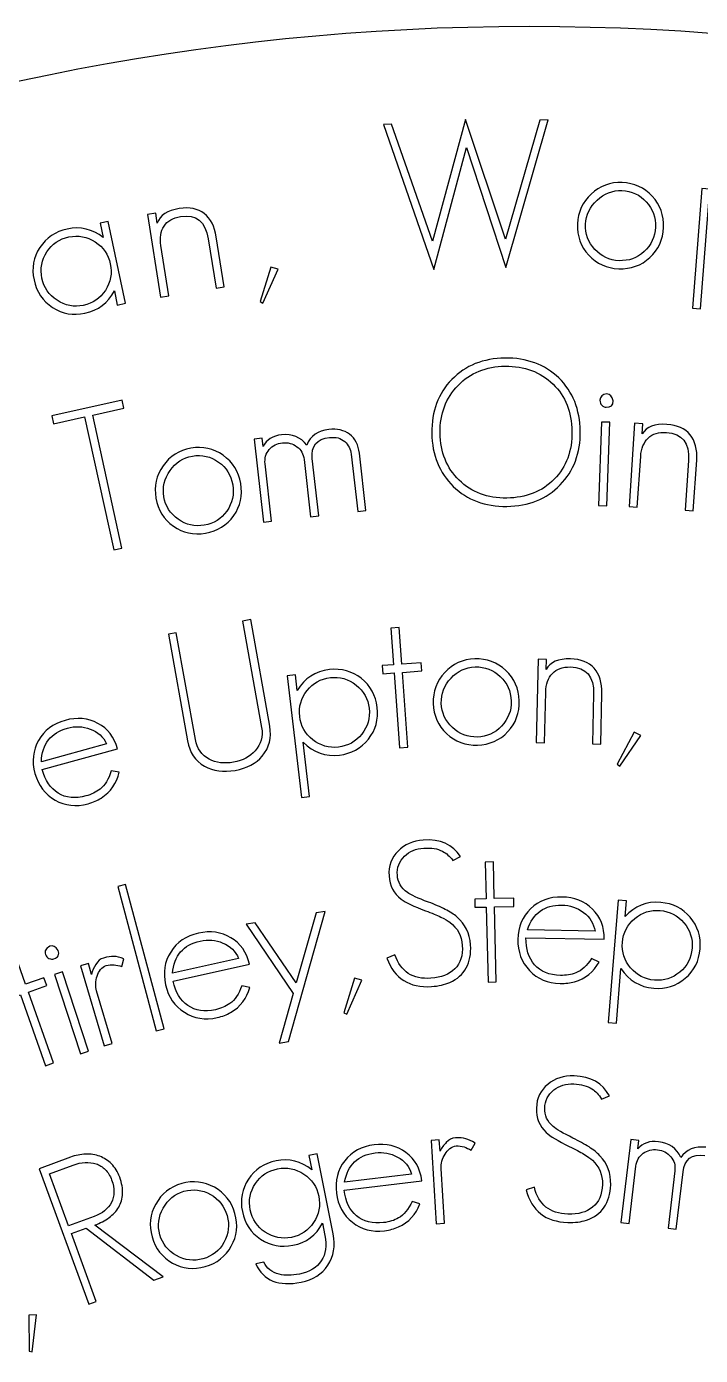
# Model space of a CAD drawing. Extents: x 17 to 567, y 64 to 412.
# Drawn here: x 144.9 to 190.6, y 321.9 to 412 of the extents above; entities that cross this region are included whole.
import ezdxf

# ---------------------------------------------------------------- set-up
doc = ezdxf.new("R2010")
doc.units = 0
doc.layers.add('Names', color=7, linetype='CONTINUOUS')

msp = doc.modelspace()

# ---------------------------------------------------------------- linework, layer by layer
at = {"layer": 'Names', "color": 7}
for points in [[(178.98388, 411.993218), (178.985759, 411.9945)], [(180.25782, 405.674616), (179.68262, 405.658585), (177.347567, 397.593422), (174.654196, 405.695585), (172.406002, 397.45478), (169.622399, 405.376326), (169.07479, 405.360296), (172.487344, 395.53841), (174.707211, 403.806028), (177.373765, 395.675496), (180.25782, 405.674616)], [(190.586944, 392.877802), (191.216224, 400.973166), (190.656715, 401.01671), (190.027422, 392.921357), (190.586944, 392.877802)], [(153.752798, 398.665892), (153.645991, 399.341981), (153.091653, 399.25439), (153.974554, 393.668589), (154.528893, 393.756281), (153.992295, 397.151163)], [(151.590801, 393.243776), (150.426603, 398.777785), (149.877012, 398.662076), (150.079899, 397.697404)], [(187.518559, 398.4027), (187.518559, 398.4027)], [(188.065969, 398.379868), (188.065969, 398.379868)], [(157.206154, 397.603768), (157.734226, 394.262918), (158.289021, 394.350536)], [(158.289021, 394.350536), (157.75244, 397.745421)], [(150.567686, 395.910949), (150.567686, 395.910949)], [(161.95143, 395.556277), (161.45068, 395.702107), (160.716228, 393.363569), (160.907925, 393.262917), (161.95143, 395.556277)], [(150.840976, 394.07964), (151.04112, 393.128068), (151.590801, 393.243776)], [(151.485484, 386.12664), (151.364529, 386.674679), (146.59091, 385.621866), (146.71187, 385.073827), (148.82445, 385.539762), (150.809206, 376.540564), (151.357254, 376.661516), (149.372489, 385.660717), (151.485484, 386.12664)], [(184.657159, 386.635859), (184.657128, 386.63591)], [(181.863667, 384.563863), (181.863667, 384.563863)], [(182.425241, 384.570862), (182.425241, 384.570862)], [(184.215628, 379.527153), (184.424904, 385.178421), (183.863671, 385.198939), (183.654395, 379.547668), (184.215628, 379.527153)], [(186.62569, 384.398128), (186.672037, 385.081043), (186.112105, 385.118881), (185.729886, 379.4767), (186.289815, 379.438862), (186.522123, 382.868054)], [(160.928056, 383.545275), (160.865289, 384.102974), (160.307593, 384.040211), (160.939867, 378.420523), (161.497569, 378.483286), (161.061231, 382.361378)], [(163.701027, 382.65838), (164.137351, 378.780291), (164.695451, 378.843055), (164.259125, 382.721155)], [(166.898941, 383.018177), (167.335268, 379.140079), (167.892995, 379.202831)], [(167.892995, 379.202831), (167.45664, 383.080923)], [(189.756234, 382.594104), (189.52762, 379.219516), (190.087885, 379.181541)], [(190.087885, 379.181541), (190.320202, 382.610733)], [(158.865641, 380.940894), (158.865641, 380.940894)], [(159.405602, 381.03359), (159.405602, 381.03359)], [(161.375753, 364.590065), (160.081372, 371.814209), (159.528945, 371.715208), (160.823329, 364.491064)], [(171.682102, 368.332286), (171.641262, 368.892006), (170.330083, 368.796607), (170.150251, 371.268504), (169.590528, 371.22766), (169.770363, 368.755766), (169.00558, 368.700112), (169.046423, 368.140378), (169.811203, 368.196035), (170.181002, 363.115558), (170.74073, 363.156401), (170.370926, 368.236895), (171.682102, 368.332286)], [(156.334914, 363.686872), (155.040536, 370.911016), (154.501305, 370.814518), (155.795664, 363.590372)], [(180.117324, 368.432486), (180.133354, 369.116793), (179.572279, 369.130538), (179.445158, 363.476825), (180.006233, 363.463137), (180.083612, 366.899317)], [(163.241606, 367.010815), (163.118371, 368.07177), (162.560491, 368.007003), (163.51946, 359.750902), (164.07734, 359.815771), (163.649203, 363.501742)], [(183.326783, 366.771628), (183.250803, 363.390186), (183.811367, 363.377505)], [(183.811367, 363.377505), (183.888747, 366.813674)], [(168.110577, 365.798038), (168.110577, 365.798038)], [(168.654755, 365.861391), (168.654755, 365.861301)], [(177.738577, 366.29377), (177.738577, 366.29377)], [(178.286156, 366.3098), (178.286156, 366.3098)], [(161.375753, 364.590175), (161.375753, 364.590065)], [(186.535447, 363.955536), (186.068679, 364.188152), (184.929557, 362.017767), (185.100262, 361.884482), (186.535447, 363.955536)], [(150.31567, 363.395836), (145.891905, 362.181284)], [(145.954298, 361.644695), (151.064316, 363.047568)], [(150.31567, 363.395915), (150.31567, 363.395836)], [(151.170152, 361.472031), (150.620151, 361.562424)], [(173.78494, 355.485488), (174.301827, 355.754234)], [(177.925578, 352.379729), (177.911862, 352.940772), (176.597581, 352.909539), (176.538721, 355.387289), (175.977669, 355.373573), (176.036529, 352.895843), (175.269957, 352.877611), (175.283645, 352.316536), (176.050259, 352.334768), (176.171211, 347.242268), (176.732255, 347.256013), (176.6113, 352.348509), (177.925578, 352.379729)], [(154.210329, 344.078393), (151.595348, 353.867858), (151.066068, 353.726363), (153.681046, 343.936899), (154.210329, 344.078393)], [(185.47043, 351.690556), (185.558721, 352.75498), (184.999018, 352.80153), (184.311998, 344.518361), (184.871699, 344.472017), (185.178423, 348.170071)], [(165.121407, 352.039501), (164.513054, 351.940399), (163.17654, 347.2002), (160.377482, 351.266952), (159.783137, 351.170155), (162.95981, 346.484919), (162.024365, 343.11404), (162.645917, 343.215375), (165.121407, 352.039501)], [(183.425222, 350.693155), (178.838688, 350.785551)], [(183.425222, 350.693036), (183.425222, 350.693155)], [(146.252971, 347.009384), (146.065833, 347.538486), (144.826426, 347.100147), (144.000051, 349.436752), (143.470952, 349.249613), (144.297327, 346.913008), (143.574409, 346.657315), (143.76155, 346.128247), (144.484465, 346.383915), (146.182952, 341.581475), (146.712051, 341.768616), (145.01357, 346.571048), (146.252971, 347.009384)], [(147.032878, 349.393956), (147.032878, 349.39305)], [(174.986436, 349.775882), (174.986436, 349.775949)], [(178.746037, 350.25356), (184.044074, 350.14651)], [(190.0049, 349.541871), (190.0049, 349.541871)], [(190.550856, 349.496905), (190.550868, 349.496724)], [(149.296769, 347.765017), (149.078137, 348.499989), (148.540227, 348.340003), (150.152622, 342.91962), (150.690563, 343.079606), (149.628598, 346.649556)], [(151.337213, 348.300463), (151.493454, 348.832655)], [(159.261895, 348.843137), (154.785184, 347.841195)], [(159.261895, 348.843208), (159.261895, 348.843137)], [(169.858532, 349.095105), (169.311755, 348.865359)], [(183.697852, 348.605836), (183.196159, 348.848773)], [(149.081129, 342.571476), (147.319972, 347.945371), (146.786287, 347.770563), (148.547444, 342.396668), (149.081129, 342.571476)], [(154.821901, 347.302235), (159.99307, 348.459527)], [(160.023562, 346.880654), (159.478495, 346.997274)], [(167.628265, 347.367603), (167.127075, 347.51183), (166.399453, 345.171169), (166.591375, 345.070978), (167.628265, 347.367603)], [(183.856342, 339.316602), (184.397266, 339.532953)], [(172.916184, 335.785468), (172.868034, 336.55077), (172.307944, 336.515634), (172.663025, 330.871663), (173.223137, 330.906797), (172.98926, 334.624)], [(175.024847, 335.849513), (175.296424, 336.333098)], [(186.338317, 335.948113), (186.404484, 336.505423), (185.847155, 336.57159), (185.181466, 330.955757), (185.738773, 330.889788), (186.198171, 334.765215)], [(147.861807, 335.380406), (145.740049, 334.603691), (149.10087, 325.422839), (149.615316, 325.61112), (147.934909, 330.201549), (148.924961, 330.563976), (153.524517, 327.042151), (154.141458, 327.267903)], [(165.673238, 330.182649), (164.583708, 335.606153), (164.033065, 335.495471), (164.227273, 334.529015)], [(149.478184, 331.364376), (147.742162, 330.728884), (146.44773, 334.264906), (148.042108, 334.848541)], [(170.99214, 334.241281), (166.438701, 333.683523)], [(170.99214, 334.241281), (170.99214, 334.241281)], [(188.836133, 334.452516), (188.376735, 330.577069), (188.934477, 330.510902), (189.393875, 334.386352)], [(150.658108, 333.837387), (150.657859, 333.837517)], [(166.422335, 333.143603), (171.682122, 333.787767)], [(179.317447, 333.345688), (178.750629, 333.171109)], [(184.487526, 333.5161), (184.487526, 333.51619)], [(164.698683, 332.738157), (164.698683, 332.738157)], [(171.557515, 332.213529), (171.026526, 332.383096)], [(158.482278, 331.421342), (158.482298, 331.421523)], [(159.009458, 331.570544), (159.009458, 331.570544)], [(154.141458, 327.267903), (149.516775, 330.780528)], [(164.955406, 330.904452), (165.119942, 330.085469)], [(165.673309, 330.182705), (165.673238, 330.182649)], [(160.975302, 328.261071), (160.425071, 328.150607)], [(145.565582, 324.696167), (145.044259, 324.68015), (145.06249, 322.229068), (145.275879, 322.19213), (145.565582, 324.696167)]]:
    msp.add_lwpolyline(points, dxfattribs=at)
for points in [[(178.985759, 411.9945), (89.665474, 411.9945), (17.236902, 339.565906), (17.236902, 250.24564)], [(292.236596, 365.707947), (263.056395, 394.333259), (223.082028, 411.993218), (178.98388, 411.993218)], [(185.270625, 401.426519), (184.44976, 401.459852), (183.749425, 401.20058), (183.169611, 400.648325)], [(183.564344, 400.23553), (184.048778, 400.690932), (184.610101, 400.905664), (185.248372, 400.879719)], [(185.248372, 400.879719), (185.914473, 400.852598), (186.466045, 400.597251), (186.903083, 400.113596)], [(187.302309, 400.494088), (186.759816, 401.082688), (186.082607, 401.393496), (185.270625, 401.426519)], [(183.169611, 400.648325), (182.58129, 400.105962), (182.270623, 399.428801), (182.23762, 398.61685)], [(182.784998, 398.595175), (182.811019, 399.233698), (183.070748, 399.780503), (183.564344, 400.23553)], [(186.903083, 400.113596), (187.340488, 399.638811), (187.545627, 399.068519), (187.518559, 398.4027)], [(188.065969, 398.379868), (188.099302, 399.200737), (187.844822, 399.905477), (187.302309, 400.494088)], [(155.244972, 399.664109), (154.424417, 399.53449), (153.927037, 399.201648), (153.752798, 398.665892)], [(154.212747, 398.475127), (154.434808, 398.824413), (154.807344, 399.040395), (155.33044, 399.123078)], [(156.93497, 399.32117), (156.502568, 399.659526), (155.93923, 399.773843), (155.244972, 399.664109)], [(155.33044, 399.123078), (156.394257, 399.291271), (157.019475, 398.784764), (157.206154, 397.603768)], [(157.75244, 397.745421), (157.63993, 398.457547), (157.367368, 398.982794), (156.93497, 399.32117)], [(147.64893, 398.277484), (146.844986, 398.108382), (146.224425, 397.688576), (145.787288, 397.018137)], [(150.079899, 397.697404), (149.343618, 398.270157), (148.53329, 398.463536), (147.64893, 398.277484)], [(153.992295, 397.151163), (153.908308, 397.68307), (153.980893, 398.124378), (154.212747, 398.475127)], [(182.23762, 398.61685), (182.204284, 397.795973), (182.458764, 397.091236), (183.001048, 396.502642)], [(183.414834, 396.897713), (182.968623, 397.381908), (182.758664, 397.947724), (182.784998, 398.595175)], [(187.518559, 398.4027), (187.491833, 397.746068), (187.236492, 397.194625), (186.752459, 396.748421)], [(187.147302, 396.347846), (187.726351, 396.881669), (188.032576, 397.558991), (188.065969, 398.379868)], [(146.26822, 396.727801), (146.620809, 397.268285), (147.118665, 397.60619), (147.761785, 397.741479)], [(147.761785, 397.741479), (148.396153, 397.874984), (148.989037, 397.761996), (149.540409, 397.402092)], [(149.540409, 397.402092), (150.091781, 397.042375), (150.434201, 396.545319), (150.567686, 395.910949)], [(145.787288, 397.018137), (145.356969, 396.358525), (145.226357, 395.626751), (145.39549, 394.822787)], [(145.931664, 394.935665), (145.796325, 395.57905), (145.908324, 396.17641), (146.26822, 396.727801)], [(183.001048, 396.502642), (183.534874, 395.923863), (184.212227, 395.617779), (185.033102, 395.584415)], [(185.055327, 396.13196), (184.407875, 396.158178), (183.861047, 396.413527), (183.414834, 396.897713)], [(185.033102, 395.584415), (185.854241, 395.551081), (186.558981, 395.80555), (187.147302, 396.347846)], [(186.752459, 396.748421), (186.277953, 396.310725), (185.712247, 396.105233), (185.055327, 396.13196)], [(150.567686, 395.910949), (150.703015, 395.267852), (150.590716, 394.670613), (150.231046, 394.119241)], [(145.39549, 394.822787), (145.5646, 394.018849), (145.984307, 393.398113), (146.654545, 392.960646)], [(146.958894, 393.444741), (146.407471, 393.804569), (146.065082, 394.301557), (145.931664, 394.935665)], [(150.231046, 394.119241), (149.878494, 393.57845), (149.380527, 393.240412), (148.737159, 393.105067)], [(148.849786, 392.569277), (149.743137, 392.75733), (150.406882, 393.260665), (150.840976, 394.07964)], [(146.654545, 392.960646), (147.314087, 392.530598), (148.045822, 392.400147), (148.849786, 392.569277)], [(148.737159, 393.105067), (148.103031, 392.971776), (147.510288, 393.08455), (146.958894, 393.444741)], [(177.32274, 389.531976), (175.844121, 389.513744), (174.640714, 389.0278), (173.712485, 388.075749)], [(180.969006, 388.181551), (180.007855, 389.100447), (178.792432, 389.550605), (177.32274, 389.531976)], [(177.329699, 388.984298), (178.644231, 389.000215), (179.726757, 388.59482), (180.577273, 387.765883)], [(174.141844, 387.684089), (174.970923, 388.534456), (176.033537, 388.967861), (177.329699, 388.984298)], [(182.425241, 384.570862), (182.40701, 386.049751), (181.921065, 387.253299), (180.969006, 388.181551)], [(173.712485, 388.075749), (172.793039, 387.132968), (172.342697, 385.922131), (172.361456, 384.443264)], [(172.923062, 384.450505), (172.907031, 385.75584), (173.31276, 386.833711), (174.141844, 387.684089)], [(180.577273, 387.765883), (181.418182, 386.945745), (181.846979, 385.878395), (181.863667, 384.563863)], [(184.222034, 387.104478), (183.919058, 387.060635), (183.763006, 386.915745), (183.753879, 386.669365)], [(183.753879, 386.669365), (183.758874, 386.532436), (183.799525, 386.421224), (183.878705, 386.336055)], [(183.878705, 386.336055), (183.985055, 386.249768), (184.088439, 386.20483), (184.1886, 386.201178)], [(184.1886, 386.201178), (184.48981, 386.189776), (184.645997, 386.334912), (184.657159, 386.635859)], [(184.657128, 386.63591), (184.595067, 386.939821), (184.450141, 387.09602), (184.222034, 387.104478)], [(165.373702, 384.693047), (164.638965, 384.61046), (164.141446, 384.255831), (163.881119, 383.629422)], [(166.788078, 384.369846), (166.407691, 384.648611), (165.936236, 384.756333), (165.373702, 384.693047)], [(181.863667, 384.563863), (181.879697, 383.240413), (181.478894, 382.158088), (180.659049, 381.316879)], [(181.060849, 380.938213), (181.989188, 381.881366), (182.443981, 383.092243), (182.425241, 384.570862)], [(188.302581, 385.03928), (187.473745, 385.09544), (186.914773, 384.881809), (186.62569, 384.398128)], [(187.031774, 384.109711), (187.325974, 384.400851), (187.737262, 384.52852), (188.265652, 384.492734)], [(188.265652, 384.492734), (189.340191, 384.419958), (189.837037, 383.787043), (189.756234, 382.594104)], [(189.873873, 384.328868), (189.527601, 384.754958), (189.003847, 384.991762), (188.302581, 385.03928)], [(162.17622, 384.33329), (161.568277, 384.264817), (161.152233, 384.002212), (160.928056, 383.545275)], [(161.338333, 383.329454), (161.565635, 383.593885), (161.865361, 383.747021), (162.237443, 383.788892)], [(163.881119, 383.629422), (163.470099, 384.180314), (162.901819, 384.414923), (162.17622, 384.33329)], [(162.237443, 383.788892), (162.600081, 383.829735), (162.926847, 383.742348), (163.217682, 383.527018)], [(164.259125, 382.721155), (164.163327, 383.573816), (164.555128, 384.049651), (165.434924, 384.148621)], [(165.434924, 384.148621), (165.86123, 384.19657), (166.202148, 384.106378), (166.45759, 383.877865)], [(166.45759, 383.877865), (166.71303, 383.649401), (166.860141, 383.362827), (166.898941, 383.018177)], [(167.45664, 383.080923), (167.392274, 383.652313), (167.169496, 384.081951), (166.788078, 384.369846)], [(172.361456, 384.443264), (172.379688, 382.964642), (172.865751, 381.761235), (173.818104, 380.833006)], [(174.209676, 381.262275), (173.368465, 382.08241), (172.939597, 383.145154), (172.923062, 384.450505)], [(186.522123, 382.868054), (186.55836, 383.405324), (186.728436, 383.819214), (187.031774, 384.109711)], [(190.320202, 382.610733), (190.368851, 383.330046), (190.220196, 383.90276), (189.873873, 384.328868)], [(156.035589, 383.429205), (155.225854, 383.290445), (154.59513, 382.890426), (154.143456, 382.229332)], [(154.6158, 381.907395), (154.994418, 382.453921), (155.498521, 382.781164), (156.128156, 382.889114)], [(158.217176, 382.941689), (157.56373, 383.403989), (156.836536, 383.566498), (156.035589, 383.429205)], [(156.128156, 382.889114), (156.785206, 383.00185), (157.37796, 382.866282), (157.90637, 382.485482)], [(159.405602, 381.03359), (159.266839, 381.843325), (158.870633, 382.479367), (158.217176, 382.941689)], [(161.061231, 382.361378), (161.017385, 382.751426), (161.109578, 383.074124), (161.338333, 383.329454)], [(163.217682, 383.527018), (163.497037, 383.328923), (163.658161, 383.039301), (163.701027, 382.65838)], [(154.143456, 382.229332), (153.681385, 381.576035), (153.519011, 380.848941), (153.656309, 380.047985)], [(154.196274, 380.140419), (154.088321, 380.770302), (154.228205, 381.359306), (154.6158, 381.907395)], [(157.90637, 382.485482), (158.433276, 382.112562), (158.753034, 381.597699), (158.865641, 380.940894)], [(158.865641, 380.940894), (158.976782, 380.293163), (158.842103, 379.70055), (158.461947, 379.16308)], [(158.931635, 378.854527), (159.386431, 379.497503), (159.544402, 380.223852), (159.405602, 381.03359)], [(177.443054, 380.043679), (176.137703, 380.027648), (175.059921, 380.433337), (174.209676, 381.262275)], [(180.659049, 381.316879), (179.82957, 380.484761), (178.757588, 380.060344), (177.443054, 380.043679)], [(177.450171, 379.481986), (178.929072, 379.500217), (180.13262, 379.986139), (181.060849, 380.938213)], [(153.656309, 380.047985), (153.795064, 379.238248), (154.191177, 378.602209), (154.844524, 378.139867)], [(155.166763, 378.61196), (154.629265, 378.992257), (154.305765, 379.501756), (154.196274, 380.140419)], [(173.818104, 380.833006), (174.760867, 379.913566), (175.971553, 379.463229), (177.450171, 379.481986)], [(158.461947, 379.16308), (158.089338, 378.635943), (157.579018, 378.316826), (156.931016, 378.205735)], [(156.931016, 378.205735), (156.292352, 378.096193), (155.704261, 378.231756), (155.166763, 378.61196)], [(157.02352, 377.666312), (157.833526, 377.805064), (158.469567, 378.201261), (158.931635, 378.854527)], [(154.844524, 378.139867), (155.487452, 377.685342), (156.213782, 377.527512), (157.02352, 377.666312)], [(165.420921, 368.422087), (164.459849, 368.310482), (163.733418, 367.840012), (163.241606, 367.010815)], [(167.571138, 367.830893), (166.953717, 368.319801), (166.236986, 368.516862), (165.420921, 368.422087)], [(175.280086, 369.14873), (174.45894, 369.123386), (173.778934, 368.814477), (173.240113, 368.222231)], [(173.663396, 367.839097), (174.113986, 368.327985), (174.658534, 368.582304), (175.297036, 368.602065)], [(177.373243, 368.363977), (176.79004, 368.912275), (176.092327, 369.173853), (175.280086, 369.14873)], [(175.297036, 368.602065), (175.963363, 368.622583), (176.531786, 368.407397), (177.002296, 367.956267)], [(178.286156, 366.3098), (178.260841, 367.130948), (177.956408, 367.815667), (177.373243, 368.363977)], [(181.763566, 369.148679), (180.933039, 369.16691), (180.384289, 368.928684), (180.117324, 368.432486)], [(180.536686, 368.162727), (180.817441, 368.466827), (181.222546, 368.612928), (181.751986, 368.601015)], [(181.751986, 368.601015), (182.828746, 368.576773), (183.353662, 367.967009), (183.326783, 366.771628)], [(183.365332, 368.509925), (183.00019, 368.919943), (182.466274, 369.13286), (181.763566, 369.148679)], [(183.888747, 366.813674), (183.904777, 367.534478), (183.730595, 368.099888), (183.365332, 368.509925)], [(163.903982, 367.005218), (164.304622, 367.511127), (164.831319, 367.802013), (165.484116, 367.877832)], [(165.484116, 367.877832), (166.128054, 367.952709), (166.708085, 367.785636), (167.224202, 367.376981)], [(168.654755, 365.861301), (168.560056, 366.677366), (168.198758, 367.333894), (167.571138, 367.830893)], [(173.240113, 368.222231), (172.692074, 367.639185), (172.430629, 366.941543), (172.455784, 366.129327)], [(173.003362, 366.147189), (172.982845, 366.785962), (173.203517, 367.349938), (173.663396, 367.839097)], [(177.002296, 367.956267), (177.472515, 367.513974), (177.717944, 366.95982), (177.738577, 366.29377)], [(180.083612, 366.899317), (180.095014, 367.437676), (180.246779, 367.858808), (180.536686, 368.162727)], [(163.404324, 365.25139), (163.328545, 365.904458), (163.494915, 366.489065), (163.903982, 367.005218)], [(167.224202, 367.376981), (167.740319, 366.968292), (168.03576, 366.441976), (168.110577, 365.798038)], [(168.110577, 365.798038), (168.186354, 365.145221), (168.019984, 364.560784), (167.611258, 364.044667)], [(168.063559, 363.711177), (168.55247, 364.328597), (168.74954, 365.045337), (168.654755, 365.861391)], [(172.455784, 366.129327), (172.481127, 365.308157), (172.785439, 364.62344), (173.368496, 364.075119)], [(173.75299, 364.499138), (173.273277, 364.950169), (173.023403, 365.499509), (173.003362, 366.147189)], [(177.738577, 366.29377), (177.759095, 365.636889), (177.543677, 365.068629), (177.092737, 364.588919)], [(177.515198, 364.217275), (178.054559, 364.791128), (178.311562, 365.488652), (178.286156, 366.3098)], [(147.508364, 364.982534), (146.689798, 364.757736), (146.085732, 364.30318), (145.696164, 363.618732)], [(149.722216, 364.78079), (149.056273, 365.137601), (148.318333, 365.204843), (147.508364, 364.982534)], [(151.064316, 363.047568), (150.844309, 363.848658), (150.397004, 364.426384), (149.722216, 364.78079)], [(164.290858, 363.672656), (163.774591, 364.081486), (163.479071, 364.607732), (163.404324, 365.25139)], [(145.891905, 362.181284), (145.939654, 363.387205), (146.526713, 364.14482), (147.6534, 364.454166)], [(147.6534, 364.454166), (148.190418, 364.601596), (148.706877, 364.582428), (149.202764, 364.396906)], [(149.202764, 364.396906), (149.718793, 364.207253), (150.089751, 363.873553), (150.31567, 363.395915)], [(160.823329, 364.491064), (160.931279, 363.888886), (160.788192, 363.367117), (160.39439, 362.925783)], [(160.862467, 362.564466), (161.344709, 363.133146), (161.515803, 363.808366), (161.375753, 364.590175)], [(167.611258, 364.044667), (167.210399, 363.538443), (166.683549, 363.247392), (166.030763, 363.171576)], [(173.368496, 364.075119), (173.942341, 363.535999), (174.639842, 363.279165), (175.460993, 363.304571)], [(175.444054, 363.852666), (174.796374, 363.832148), (174.232677, 364.048026), (173.75299, 364.499138)], [(177.092737, 364.588919), (176.650757, 364.118429), (176.101206, 363.873), (175.444054, 363.852666)], [(175.460993, 363.304571), (176.282412, 363.329886), (176.967159, 363.634226), (177.515198, 364.217275)], [(145.696164, 363.618732), (145.313013, 362.945553), (145.233842, 362.199563), (145.45866, 361.380746)], [(155.795664, 363.590372), (155.935787, 362.808576), (156.320922, 362.237663), (156.951195, 361.877675)], [(157.26949, 362.35189), (156.757528, 362.621853), (156.446008, 363.066849), (156.334914, 363.686872)], [(160.39439, 362.925783), (160.03169, 362.517509), (159.540338, 362.257823), (158.920315, 362.146731)], [(163.649203, 363.501742), (164.345081, 362.81075), (165.159975, 362.519499), (166.093939, 362.627971)], [(166.030763, 363.171576), (165.387096, 363.0967), (164.807135, 363.26377), (164.290858, 363.672656)], [(166.093939, 362.627971), (166.90999, 362.722668), (167.566532, 363.083836), (168.063559, 363.711177)], [(158.920315, 362.146731), (158.291262, 362.033984), (157.740979, 362.102485), (157.26949, 362.35189)], [(159.019296, 361.594454), (159.827982, 361.739375), (160.442368, 362.062663), (160.862467, 362.564466)], [(145.45866, 361.380746), (145.680941, 360.571051), (146.134342, 359.971411), (146.81881, 359.581842)], [(147.030437, 360.051632), (146.515994, 360.374348), (146.157275, 360.90536), (145.954298, 361.644695)], [(150.620151, 361.562424), (150.453781, 360.996145), (150.203106, 360.581801), (149.868114, 360.319396)], [(149.948146, 359.7169), (150.598288, 360.141523), (151.005616, 360.726581), (151.170152, 361.472031)], [(156.951195, 361.877675), (157.548145, 361.54877), (158.237518, 361.454373), (159.019296, 361.594454)], [(149.868114, 360.319396), (149.602605, 360.114223), (149.284899, 359.960799), (148.914979, 359.859244)], [(146.81881, 359.581842), (147.494399, 359.18981), (148.241472, 359.106196), (149.060041, 359.330924)], [(148.914979, 359.859244), (148.193133, 359.661152), (147.564943, 359.725279), (147.030437, 360.051632)], [(149.060041, 359.330924), (149.40335, 359.42522), (149.699393, 359.553894), (149.948146, 359.7169)], [(171.782427, 356.871586), (171.09011, 356.824136), (170.521509, 356.574742), (170.076614, 356.123418)], [(174.301827, 355.754234), (173.769536, 356.577776), (172.929748, 356.950224), (171.782427, 356.871586)], [(170.076614, 356.123418), (169.62221, 355.680679), (169.418102, 355.122299), (169.46431, 354.44833)], [(170.024219, 354.48678), (169.988586, 355.00566), (170.151109, 355.437632), (170.511721, 355.78264)], [(170.511721, 355.78264), (170.846298, 356.107695), (171.282354, 356.288667), (171.819875, 356.325528)], [(171.819875, 356.325528), (172.329873, 356.360462), (172.751146, 356.288789), (173.083674, 356.110097)], [(173.083674, 356.110097), (173.348526, 355.981835), (173.582285, 355.773722), (173.78494, 355.485488)], [(169.46431, 354.44833), (169.510456, 353.774333), (169.784477, 353.248595), (170.286169, 352.87112)], [(170.70876, 353.3119), (170.284225, 353.630715), (170.056054, 354.022335), (170.024219, 354.48678)], [(172.125488, 352.668053), (171.421086, 352.930841), (170.948864, 353.14544), (170.70876, 353.3119)], [(181.184496, 353.012065), (180.335817, 353.030296), (179.627485, 352.764982), (179.059476, 352.219427)], [(183.249782, 352.189644), (182.712676, 352.720978), (182.02426, 352.995117), (181.184496, 353.012065)], [(170.286169, 352.87112), (170.585742, 352.63558), (171.134566, 352.37135), (171.932589, 352.078411)], [(171.932589, 352.078411), (172.354768, 351.924132), (172.702945, 351.783277), (172.977096, 351.655769)], [(173.270813, 352.176932), (172.948386, 352.342391), (172.566607, 352.506178), (172.125488, 352.668053)], [(174.060922, 351.661453), (173.856673, 351.839468), (173.593215, 352.011384), (173.270813, 352.176932)], [(179.059476, 352.219427), (178.500814, 351.682888), (178.212942, 350.990131), (178.195834, 350.141193)], [(178.838688, 350.785551), (179.227048, 351.928238), (180.00529, 352.48778), (181.173445, 352.464223)], [(181.173445, 352.464223), (181.730232, 352.452821), (182.219961, 352.287815), (182.642614, 351.968968)], [(184.044074, 350.14651), (184.060104, 350.977076), (183.796048, 351.65812), (183.249782, 352.189644)], [(187.885155, 352.644639), (186.920928, 352.72452), (186.116039, 352.406588), (185.47043, 351.690556)], [(186.118754, 351.554457), (186.611226, 351.971491), (187.18493, 352.152856), (187.839866, 352.098539)], [(187.839866, 352.098539), (188.48591, 352.044886), (189.021644, 351.766962), (189.447108, 351.26457)], [(189.876687, 351.641235), (189.367716, 352.242267), (188.703881, 352.57672), (187.885155, 352.644639)], [(172.977096, 351.655769), (173.251255, 351.528199), (173.456174, 351.409638), (173.591872, 351.300006)], [(173.591872, 351.300006), (174.103696, 350.905053), (174.381801, 350.384223), (174.426135, 349.737471)], [(174.986436, 349.775949), (174.933283, 350.549992), (174.624867, 351.178484), (174.060922, 351.661453)], [(182.642614, 351.968968), (183.083482, 351.640476), (183.34436, 351.21515), (183.425222, 350.693036)], [(185.283198, 349.933522), (185.337554, 350.58873), (185.61606, 351.129033), (186.118754, 351.554457)], [(189.447108, 351.26457), (189.872535, 350.762147), (190.058463, 350.187932), (190.0049, 349.541871)], [(190.550868, 349.496724), (190.618635, 350.315451), (190.394076, 351.0303), (189.876687, 351.641235)], [(156.533579, 350.562003), (155.705223, 350.376685), (155.080135, 349.951359), (154.658294, 349.286291)], [(158.735257, 350.254858), (158.087125, 350.643066), (157.353214, 350.745439), (156.533579, 350.562003)], [(146.462406, 349.681904), (146.193332, 349.536075), (146.097185, 349.345831), (146.173963, 349.111562)], [(147.032878, 349.39305), (146.869472, 349.65666), (146.679226, 349.752948), (146.462406, 349.681904)], [(146.743914, 348.823895), (147.030347, 348.917689), (147.126675, 349.107774), (147.032878, 349.393956)], [(154.785184, 347.841195), (154.890391, 349.043461), (155.513035, 349.772207), (156.65321, 350.027398)], [(156.65321, 350.027398), (157.196666, 350.149041), (157.711611, 350.105277), (158.198058, 349.89617)], [(158.198058, 349.89617), (158.704444, 349.682105), (159.059045, 349.331066), (159.261895, 348.843208)], [(159.99307, 348.459527), (159.811644, 349.270193), (159.392366, 349.868657), (158.735257, 350.254858)], [(173.582784, 347.223046), (174.603447, 347.686466), (175.071334, 348.537417), (174.986436, 349.775882)], [(174.426135, 349.737471), (174.472882, 349.054301), (174.303591, 348.521209), (173.918375, 348.138217)], [(178.195834, 350.141193), (178.179803, 349.301717), (178.443196, 348.597957), (178.988723, 348.029948)], [(179.325137, 348.420405), (178.923586, 348.876002), (178.730569, 349.487047), (178.746037, 350.25356)], [(185.841217, 348.211024), (185.415634, 348.713586), (185.229644, 349.287733), (185.283198, 349.933522)], [(190.0049, 349.541871), (189.950544, 348.886963), (189.672197, 348.346773), (189.169808, 347.921326)], [(189.547452, 347.505364), (190.148467, 348.014332), (190.482937, 348.67817), (190.550856, 349.496905)], [(146.173963, 349.111562), (146.225314, 348.984451), (146.302905, 348.894533), (146.406489, 348.842127)], [(146.406489, 348.842127), (146.536122, 348.798083), (146.648605, 348.791674), (146.743914, 348.823895)], [(150.10879, 348.878073), (149.889927, 348.813007), (149.713216, 348.66994), (149.578957, 348.449076)], [(150.805238, 348.985112), (150.611942, 348.994115), (150.379817, 348.958696), (150.10879, 348.878073)], [(151.493454, 348.832655), (151.227892, 348.925052), (150.998487, 348.975985), (150.805238, 348.985112)], [(154.658294, 349.286291), (154.243442, 348.632193), (154.128764, 347.890835), (154.314212, 347.062202)], [(169.311755, 348.865359), (169.83653, 347.4831), (170.845759, 346.843155), (172.339364, 346.945529)], [(172.300985, 347.505443), (171.07139, 347.421256), (170.25725, 347.951038), (169.858532, 349.095105)], [(182.027455, 347.270284), (182.771463, 347.492568), (183.328251, 347.937864), (183.697852, 348.605836)], [(183.196159, 348.848773), (182.875761, 348.353109), (182.517663, 348.027075), (182.121909, 347.870676)], [(149.578957, 348.449076), (149.444772, 348.228161), (149.350626, 348.000168), (149.296769, 347.765017)], [(149.577247, 347.134135), (149.584246, 347.317162), (149.616287, 347.490965), (149.672144, 347.655267)], [(149.672144, 347.655267), (149.728101, 347.819582), (149.807933, 347.967122), (149.911887, 348.098028)], [(149.911887, 348.098028), (150.015725, 348.22903), (150.142115, 348.316431), (150.290863, 348.360757)], [(150.290863, 348.360757), (150.466134, 348.41281), (150.641403, 348.431728), (150.816993, 348.417312)], [(150.816993, 348.417312), (150.992721, 348.403596), (151.166009, 348.363859), (151.337213, 348.300463)], [(173.918375, 348.138217), (173.54132, 347.764447), (173.0022, 347.5535), (172.300985, 347.505443)], [(178.988723, 348.029948), (179.525081, 347.462128), (180.217606, 347.169638), (181.066273, 347.152522)], [(181.077325, 347.700431), (180.328931, 347.716461), (179.744855, 347.955531), (179.325137, 348.420405)], [(182.121909, 347.870676), (181.809051, 347.749272), (181.460868, 347.692672), (181.077325, 347.700431)], [(185.178423, 348.170071), (185.72445, 347.355499), (186.465975, 346.909334), (187.402964, 346.831624)], [(187.44823, 347.376852), (186.802471, 347.430508), (186.266794, 347.708468), (185.841217, 348.211024)], [(189.169808, 347.921326), (188.677014, 347.504029), (188.103169, 347.322538), (187.44823, 347.376852)], [(149.628598, 346.649556), (149.587057, 346.789451), (149.56994, 346.950987), (149.577247, 347.134135)], [(154.314212, 347.062202), (154.497699, 346.242832), (154.921814, 345.62222), (155.586913, 345.200399)], [(155.82072, 345.65962), (155.32227, 346.006553), (154.989352, 346.554092), (154.821901, 347.302235)], [(159.478495, 346.997274), (159.285186, 346.439594), (159.015094, 346.037704), (158.667958, 345.791573)], [(158.719122, 345.185865), (159.388804, 345.578997), (159.823599, 346.143905), (160.023562, 346.880654)], [(172.339364, 346.945529), (172.821837, 346.978664), (173.236311, 347.07105), (173.582784, 347.223046)], [(181.066273, 347.152522), (181.422249, 347.145523), (181.742622, 347.184455), (182.027455, 347.270284)], [(187.402964, 346.831624), (188.221719, 346.763656), (188.93654, 346.988184), (189.547452, 347.505364)], [(158.667958, 345.791573), (158.392958, 345.599187), (158.068298, 345.461234), (157.693941, 345.377451)], [(155.586913, 345.200399), (156.243012, 344.776577), (156.985239, 344.657367), (157.813606, 344.842764)], [(157.693941, 345.377451), (156.963446, 345.214053), (156.339052, 345.308081), (155.82072, 345.65962)], [(157.813606, 344.842764), (158.161019, 344.920545), (158.462878, 345.034921), (158.719122, 345.185865)], [(182.000669, 340.893902), (181.30704, 340.91442), (180.716558, 340.723197), (180.229239, 340.318045)], [(184.397266, 339.532953), (183.948999, 340.405082), (183.150121, 340.858737), (182.000669, 340.893902)], [(180.229239, 340.318045), (179.733301, 339.922361), (179.474989, 339.386915), (179.454358, 338.711664)], [(180.015289, 338.694477), (180.031319, 339.214358), (180.235516, 339.628119), (180.628538, 339.935806)], [(180.628538, 339.935806), (180.99361, 340.226213), (181.445411, 340.363181), (181.983942, 340.346705)], [(181.983942, 340.346705), (182.494891, 340.330674), (182.907003, 340.217994), (183.220253, 340.00749)], [(183.220253, 340.00749), (183.47114, 339.853659), (183.683176, 339.623465), (183.856342, 339.316602)], [(179.454358, 338.711664), (179.433841, 338.036394), (179.654273, 337.486165), (180.116274, 337.060929)], [(180.580326, 337.457683), (180.189418, 337.816921), (180.001077, 338.229171), (180.015289, 338.694477)], [(180.116274, 337.060929), (180.391094, 336.79695), (180.911085, 336.479746), (181.676274, 336.109347)], [(181.926492, 336.676946), (181.251544, 337.008075), (180.802825, 337.268312), (180.580326, 337.457683)], [(168.445668, 336.2196), (167.603111, 336.116456), (166.939321, 335.754565), (166.454269, 335.134094)], [(170.606587, 335.697878), (169.999668, 336.147808), (169.279361, 336.321736), (168.445668, 336.2196)], [(173.344659, 336.388772), (173.164376, 336.203694), (173.021439, 336.002537), (172.916184, 335.785468)], [(173.257422, 335.594263), (173.348715, 335.741693), (173.459848, 335.867691), (173.590382, 335.971936)], [(173.957245, 336.687947), (173.729252, 336.674231), (173.525064, 336.573842), (173.344659, 336.388772)], [(173.590382, 335.971936), (173.721155, 336.076234), (173.863793, 336.133293), (174.01866, 336.142872)], [(174.659973, 336.636193), (174.473743, 336.68845), (174.239453, 336.705767), (173.957245, 336.687947)], [(174.01866, 336.142872), (174.201006, 336.154274), (174.376184, 336.133869), (174.544104, 336.080108)], [(174.544104, 336.080108), (174.712077, 336.026653), (174.872261, 335.949795), (175.024847, 335.849513)], [(175.296424, 336.333098), (175.058369, 336.482809), (174.846214, 336.583844), (174.659973, 336.636193)], [(181.676274, 336.109347), (182.08113, 335.91423), (182.41365, 335.739528), (182.673856, 335.585525)], [(183.017645, 336.075003), (182.713184, 336.271735), (182.349445, 336.472268), (181.926492, 336.676946)], [(183.752936, 335.483951), (183.567169, 335.681351), (183.322138, 335.878393), (183.017645, 336.075003)], [(187.733271, 336.430795), (187.12574, 336.502869), (186.660765, 336.342005), (186.338317, 335.948113)], [(186.688705, 335.644603), (186.97032, 335.850222), (187.297063, 335.931016), (187.668876, 335.886953)], [(187.668876, 335.886953), (188.031287, 335.844007), (188.329516, 335.684526), (188.563597, 335.408473)], [(189.232771, 335.356739), (188.958183, 335.986823), (188.458359, 336.344847), (187.733271, 336.430795)], [(190.92856, 336.052027), (190.194322, 336.13902), (189.629076, 335.907332), (189.232771, 335.356739)], [(148.893189, 335.590368), (148.548587, 335.576652), (148.204778, 335.505882), (147.861807, 335.380406)], [(148.042108, 334.848541), (148.316538, 334.948965), (148.587085, 335.006704), (148.853787, 335.021758)], [(148.853787, 335.021758), (149.120482, 335.037788), (149.369735, 335.005728), (149.601538, 334.930665)], [(149.850396, 335.44499), (149.556885, 335.556363), (149.237821, 335.604745), (148.893189, 335.590368)], [(150.645368, 334.926551), (150.408917, 335.160809), (150.143916, 335.333648), (149.850396, 335.44499)], [(161.801694, 335.13117), (160.996224, 334.969364), (160.371897, 334.555242), (159.928676, 333.888802)], [(164.227273, 334.529015), (163.496258, 335.108434), (162.687722, 335.309151), (161.801694, 335.13117)], [(166.454269, 335.134094), (165.9772, 334.523859), (165.790318, 333.797329), (165.893564, 332.954526)], [(166.438701, 333.683523), (166.661437, 334.869683), (167.352554, 335.533771), (168.512278, 335.675834)], [(168.512278, 335.675834), (169.065022, 335.743604), (169.573188, 335.649418), (170.036775, 335.393578)], [(170.036775, 335.393578), (170.519705, 335.1308), (170.838151, 334.746719), (170.99214, 334.241281)], [(171.682122, 333.787767), (171.58103, 334.612338), (171.222614, 335.24904), (170.606587, 335.697878)], [(172.98926, 334.624), (172.980257, 334.769601), (173.000662, 334.930925), (173.047917, 335.107726)], [(173.047917, 335.107726), (173.096267, 335.284595), (173.166128, 335.446703), (173.257422, 335.594263)], [(182.673856, 335.585525), (182.934071, 335.431474), (183.126276, 335.293245), (183.250453, 335.170721)], [(183.250453, 335.170721), (183.720734, 334.727107), (183.945984, 334.181329), (183.926172, 333.533377)], [(184.487526, 333.51619), (184.511261, 334.291672), (184.26638, 334.94759), (183.752936, 335.483951)], [(186.198171, 334.765215), (186.24432, 335.155012), (186.407908, 335.448134), (186.688705, 335.644603)], [(188.563597, 335.408473), (188.79045, 335.151809), (188.881252, 334.833155), (188.836133, 334.452516)], [(189.393875, 334.386352), (189.494978, 335.238417), (189.984961, 335.612331), (190.864165, 335.508126)], [(149.601538, 334.930665), (149.833316, 334.854889), (150.040698, 334.726636), (150.223655, 334.545861)], [(150.223655, 334.545861), (150.406681, 334.364889), (150.551422, 334.128796), (150.658108, 333.837387)], [(151.202497, 334.022237), (151.067618, 334.390833), (150.881848, 334.692261), (150.645368, 334.926551)], [(160.406811, 333.594081), (160.764339, 334.131347), (161.265229, 334.46468), (161.909546, 334.594132)], [(161.909546, 334.594132), (162.545116, 334.721702), (163.13695, 334.603135), (163.685031, 334.238589)], [(163.685031, 334.238589), (164.233098, 333.873876), (164.570994, 333.373736), (164.698683, 332.738157)], [(150.657859, 333.837517), (150.871239, 333.254655), (150.865081, 332.746934), (150.639628, 332.314423)], [(151.397394, 332.912534), (151.415626, 333.249451), (151.349947, 333.619345), (151.202497, 334.022237)], [(155.405226, 333.596702), (154.61468, 333.373053), (154.029763, 332.908772), (153.650445, 332.203642)], [(157.626123, 333.342403), (156.927479, 333.733095), (156.187165, 333.817869), (155.405226, 333.596702)], [(155.554299, 333.069545), (156.195773, 333.25098), (156.79943, 333.179778), (157.365195, 332.855937)], [(159.009458, 331.570544), (158.785808, 332.361091), (158.324767, 332.951695), (157.626123, 333.342403)], [(159.928676, 333.888802), (159.492369, 333.233133), (159.355118, 332.502566), (159.516925, 331.697116)], [(160.053982, 331.805085), (159.924589, 332.449664), (160.042581, 333.045991), (160.406811, 333.594081)], [(178.750629, 333.171109), (179.136195, 331.743722), (180.077206, 331.00715), (181.573622, 330.961393)], [(181.590761, 331.522375), (180.358889, 331.560012), (179.6011, 332.167814), (179.317447, 333.345688)], [(182.838381, 331.114527), (183.899866, 331.474767), (184.449596, 332.275304), (184.487526, 333.5161)], [(183.926172, 333.533377), (183.905655, 332.848929), (183.684108, 332.335183), (183.262798, 331.992153)], [(150.639628, 332.314423), (150.41392, 331.881884), (150.026774, 331.565208), (149.478184, 331.364376)], [(151.133807, 331.999463), (151.291956, 332.27124), (151.379817, 332.57562), (151.397394, 332.912534)], [(154.154138, 331.933556), (154.472894, 332.51703), (154.939591, 332.895688), (155.554299, 333.069545)], [(157.365195, 332.855937), (157.928584, 332.540765), (158.300934, 332.062568), (158.482278, 331.421342)], [(164.698683, 332.738157), (164.828087, 332.093849), (164.710085, 331.497661), (164.345764, 330.949571)], [(165.893564, 332.954526), (165.99557, 332.121075), (166.356905, 331.461855), (166.977382, 330.9768)], [(167.255125, 331.410891), (166.793141, 331.805043), (166.515539, 332.382614), (166.422335, 333.143603)], [(171.026526, 332.383096), (170.779502, 331.847077), (170.471188, 331.473627), (170.101559, 331.26277)], [(150.483133, 331.287357), (150.758751, 331.490241), (150.975624, 331.727675), (151.133807, 331.999463)], [(153.650445, 332.203642), (153.259985, 331.50521), (153.175321, 330.765012), (153.396487, 329.983076)], [(153.923625, 330.132165), (153.749716, 330.747096), (153.826625, 331.347578), (154.154138, 331.933556)], [(158.482298, 331.421523), (158.661221, 330.789136), (158.590017, 330.185641), (158.26869, 329.611005)], [(158.76837, 329.353601), (159.152692, 330.041016), (159.233043, 330.780009), (159.009458, 331.570544)], [(159.516925, 331.697116), (159.678728, 330.891673), (160.092743, 330.267152), (160.758973, 329.823592)], [(161.067586, 330.304882), (160.519477, 330.669705), (160.181603, 331.169795), (160.053982, 331.805085)], [(169.091607, 330.946238), (168.348601, 330.855145), (167.736455, 331.010105), (167.255125, 331.410891)], [(170.09305, 330.654939), (170.798081, 330.980423), (171.286238, 331.499964), (171.557515, 332.213529)], [(183.262798, 331.992153), (182.850657, 331.657475), (182.293305, 331.500872), (181.590761, 331.522375)], [(149.516775, 330.780528), (149.885383, 330.915405), (150.207489, 331.084397), (150.483133, 331.287357)], [(164.345764, 330.949571), (163.98831, 330.412034), (163.487286, 330.078532), (162.84271, 329.94904)], [(162.950562, 329.412281), (163.845604, 329.592113), (164.513895, 330.089462), (164.955406, 330.904452)], [(166.977382, 330.9768), (167.588734, 330.490621), (168.315677, 330.299147), (169.158226, 330.402351)], [(170.101559, 331.26277), (169.809033, 331.098463), (169.472387, 330.992884), (169.091607, 330.946238)], [(169.158226, 330.402351), (169.511616, 330.445697), (169.823226, 330.529921), (170.09305, 330.654939)], [(181.573622, 330.961393), (182.057015, 330.947705), (182.478595, 330.997631), (182.838381, 331.114527)], [(153.396487, 329.983076), (153.620134, 329.192526), (154.081116, 328.601874), (154.779616, 328.211143)], [(155.050143, 328.714777), (154.475465, 329.036155), (154.099966, 329.508629), (153.923625, 330.132165)], [(158.26869, 329.611005), (157.953837, 329.04745), (157.480104, 328.676209), (156.847467, 328.497288)], [(160.758973, 329.823592), (161.414573, 329.387564), (162.145119, 329.250477), (162.950562, 329.412281)], [(162.84271, 329.94904), (162.2074, 329.821469), (161.615696, 329.940037), (161.067586, 330.304882)], [(165.119942, 330.085469), (165.258473, 329.396375), (165.173798, 328.820757), (164.866306, 328.358596)], [(165.317977, 328.058185), (165.718476, 328.66006), (165.836916, 329.36824), (165.673309, 330.182705)], [(156.847467, 328.497288), (156.223933, 328.320877), (155.624821, 328.39345), (155.050143, 328.714777)], [(156.996471, 327.970447), (157.787269, 328.194097), (158.37789, 328.655169), (158.76837, 329.353601)], [(154.779616, 328.211143), (155.466979, 327.827104), (156.205925, 327.746862), (156.996471, 327.970447)], [(160.425071, 328.150607), (160.959436, 327.019635), (161.982923, 326.606081), (163.495493, 326.909952)], [(162.018178, 327.451034), (161.509577, 327.572449), (161.161953, 327.842493), (160.975302, 328.261071)], [(164.866306, 328.358596), (164.56785, 327.897984), (164.074077, 327.598478), (163.384975, 327.460037)], [(163.495493, 326.909952), (164.309958, 327.073587), (164.917447, 327.456312), (165.317977, 328.058185)], [(163.384975, 327.460037), (162.874771, 327.357573), (162.419157, 327.354602), (162.018178, 327.451034)]]:
    msp.add_open_spline(points, degree=3, dxfattribs=at)

doc.saveas('drawing.dxf')
